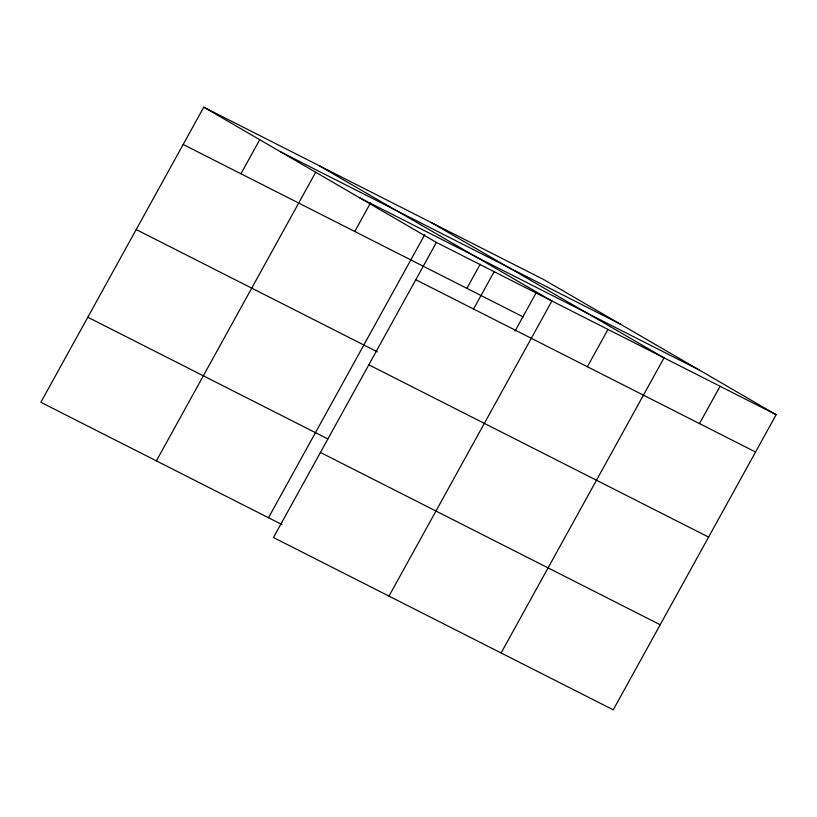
<?xml version="1.0" encoding="UTF-8"?>
<svg xmlns="http://www.w3.org/2000/svg" width="817" height="817" viewBox="0 0 817 817"><rect width="100%" height="100%" fill="white"/><g stroke="black" fill="none" stroke-linecap="round" stroke-linejoin="round"><path stroke-width="1.23" d="M776.15 414.709L436.39 242.414L273.47 537.535L613.23 709.83L776.15 414.709L543.53 279.465L203.77 107.17L40.85 402.291L281.947 524.555M240.933 173.766L259.714 139.758M156.374 460.88L315.648 172.336M354.752 231.487L370.499 202.963M268.487 517.733L424.748 234.683M466.875 288.34L480.202 264.208M473.554 309.01L494.152 271.704M515.006 331.14L536.258 292.629M388.994 596.114L551.904 300.993L319.284 165.749M587.372 366.731L607.971 329.414M501.107 652.967L664.027 357.846L431.407 222.612M699.495 423.584L720.094 386.278M280.527 151.799L620.297 324.094M359.623 197.785L699.383 370.07M183.171 144.476L522.931 316.771M415.792 279.72L755.551 452.015M136.204 229.557L377.301 351.821M368.824 364.801L708.584 537.086M87.817 317.221L327.791 438.903M320.438 452.455L660.197 624.75M203.77 107.17L436.39 242.414"/></g></svg>
